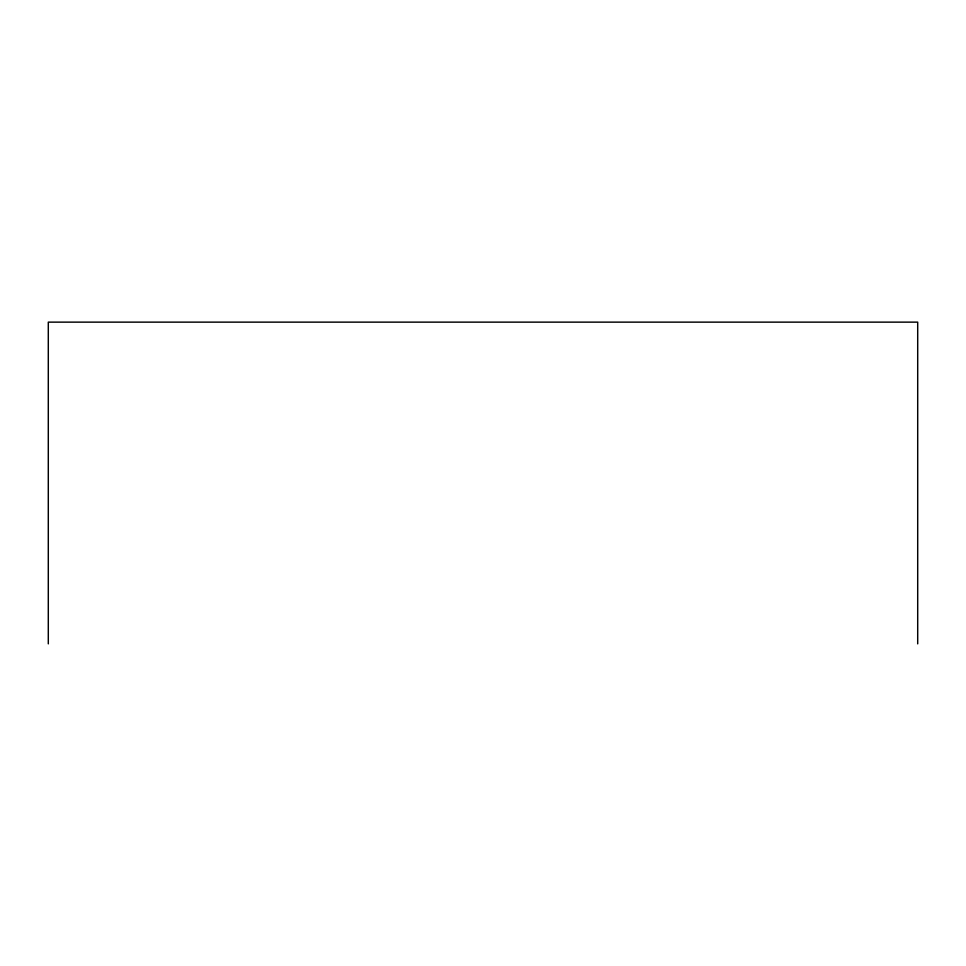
<?xml version="1.0" encoding="UTF-8"?>
<svg xmlns="http://www.w3.org/2000/svg" width="966" height="966" viewBox="0 0 966 966"><rect width="100%" height="100%" fill="white"/><g stroke="black" fill="none" stroke-linecap="round" stroke-linejoin="round"><path stroke-width="1.45" d="M917.7 643.863L917.7 322.137L48.3 322.137L48.3 643.863"/></g></svg>
